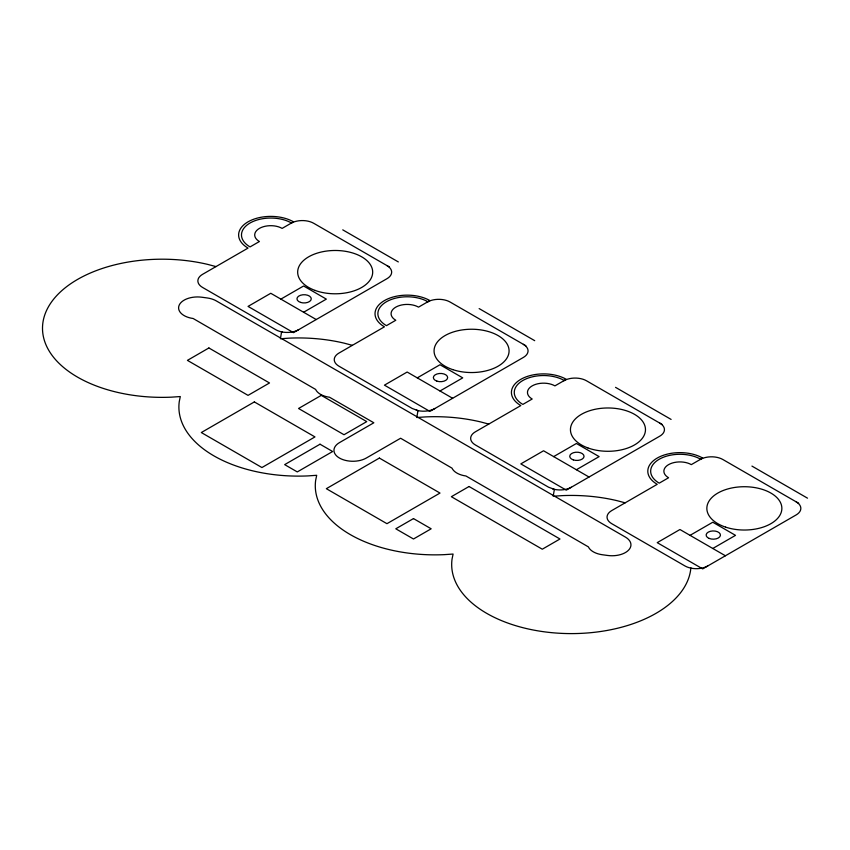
<?xml version="1.0" encoding="UTF-8"?>
<svg xmlns="http://www.w3.org/2000/svg" width="850" height="850" viewBox="0 0 850 850"><rect width="100%" height="100%" fill="white"/><g stroke="black" fill="none" stroke-linecap="round" stroke-linejoin="round"><path stroke-width="1.27" d="M280.872 299.115L303.609 285.993L326.336 299.115L303.609 312.248M417.265 377.868L440.002 364.735L462.729 377.868L440.002 390.989M553.658 456.609L576.396 443.487L599.122 456.609L576.396 469.731M690.051 535.351L712.778 522.229L735.516 535.351L712.778 548.484M282.221 332.01L281.584 331.851L280.415 338.757L289.17 338.151A119.659 69.084 0 0 1 344.346 343.198L352.368 345.334M427.879 301.739A29.293 16.915 0 0 0 386.453 301.739A29.293 16.915 0 0 0 386.453 325.656L395.792 320.259A16.076 9.276 0 0 1 395.792 307.137A16.076 9.276 0 0 1 418.529 307.137L429.898 300.581A32.151 18.562 0 0 0 384.434 300.581A32.151 18.562 0 0 0 384.434 326.825L338.969 353.069A16.076 9.276 0 0 0 338.969 366.201L412.218 408.489L417.977 410.592L416.808 417.499L425.563 416.904A119.659 69.084 0 0 1 480.739 421.951L488.761 424.086M564.262 380.492A29.293 16.915 0 0 0 522.846 380.492A29.293 16.915 0 0 0 522.846 404.409L532.185 399.011A16.076 9.276 0 0 1 532.185 385.879A16.076 9.276 0 0 1 554.923 385.879L566.291 379.323A32.151 18.562 0 0 0 520.827 379.323A32.151 18.562 0 0 0 520.827 405.567L475.362 431.821A16.076 9.276 0 0 0 475.362 444.943L548.611 487.231L554.37 489.345L553.201 496.241L561.946 495.646A119.659 69.084 0 0 1 617.132 500.692L625.154 502.828M691.401 568.246L690.763 568.087L690.636 569.936A119.659 69.084 0 0 1 561.946 633.388A119.659 69.084 0 0 1 452.051 559.098L453.082 554.051L444.337 554.646A119.659 69.084 0 0 1 315.658 480.356L316.689 475.299L307.944 475.904A119.659 69.084 0 0 1 179.265 401.604L180.296 396.557L171.551 397.152A119.659 69.084 0 0 1 43.977 317.475A119.659 69.084 0 0 1 207.952 264.456L215.974 266.592M342.752 229.851L398.321 261.928M479.145 308.592L534.714 340.68M615.538 387.345L671.107 419.422M751.931 466.087L807.5 498.164M389.481 267.038L313.714 223.284A16.076 9.276 0 0 0 290.976 223.284M525.874 345.78L450.096 302.037A16.076 9.276 0 0 0 427.369 302.037M662.267 424.533L586.489 380.779A16.076 9.276 0 0 0 563.763 380.779M798.66 503.274L722.883 459.521A16.076 9.276 0 0 0 700.156 459.521M316.232 319.536L270.767 293.282L248.041 306.414L293.505 332.658L386.952 278.704A16.076 9.276 0 0 0 386.952 265.582M452.625 398.278L407.161 372.034L384.434 385.156L429.898 411.4L523.345 357.446A16.076 9.276 0 0 0 523.345 344.324M589.018 477.02L543.554 450.776L520.827 463.898L566.291 490.152L659.738 436.188A16.076 9.276 0 0 0 659.738 423.066M725.411 555.773L679.947 529.518L657.22 542.651L702.684 568.894L796.131 514.941A16.076 9.276 0 0 0 796.131 501.819M280.574 338.013L216.229 300.868A18.934 10.933 0 0 0 207.219 297.957L201.896 297.234A18.934 10.933 0 0 0 179.106 305.341A18.934 10.933 0 0 0 193.152 318.506L315.605 389.406A18.934 10.933 0 0 0 329.545 397.248L373.841 422.779L339.49 442.606A18.934 10.933 0 0 0 339.49 458.065A18.934 10.933 0 0 0 366.265 458.065L400.616 438.239L451.998 468.148A18.934 10.933 0 0 0 465.938 475.989L588.391 546.89A18.934 10.933 0 0 0 602.331 554.742L607.654 555.464A18.934 10.933 0 0 0 628.554 550.162A18.934 10.933 0 0 0 625.409 537.104L554.487 496.156M281.701 338.661L416.967 416.755M418.094 417.414L553.361 495.507M700.655 459.234A29.293 16.915 0 0 0 659.239 459.234A29.293 16.915 0 0 0 659.239 483.151L668.578 477.753A16.076 9.276 0 0 1 668.578 464.631A16.076 9.276 0 0 1 691.316 464.631L702.684 458.065A32.151 18.562 0 0 0 657.22 458.065A32.151 18.562 0 0 0 657.22 484.319L611.756 510.563A16.076 9.276 0 0 0 611.756 523.685L685.004 565.972A16.076 9.276 0 0 0 707.731 565.972M571.338 487.231A16.076 9.276 0 0 1 552.681 488.941M434.945 408.489A16.076 9.276 0 0 1 416.288 410.189M291.486 222.998A29.293 16.915 0 0 0 250.059 222.998A29.293 16.915 0 0 0 250.059 246.914L259.409 241.517A16.076 9.276 0 0 1 259.409 228.395A16.076 9.276 0 0 1 282.136 228.395L293.505 221.829A32.151 18.562 0 0 0 248.041 221.829A32.151 18.562 0 0 0 248.041 248.083L202.576 274.327A16.076 9.276 0 0 0 202.576 287.449L275.825 329.736A16.076 9.276 0 0 0 298.552 329.736M208.887 347.969L187.425 360.368L248.041 395.367L269.503 382.967L208.887 347.969M254.352 401.922L201.312 432.544L261.928 467.543L314.967 436.921L254.352 401.922M321.289 395.367L298.552 408.489L344.016 434.733L366.754 421.611L321.289 395.367M320.025 444.21L284.665 464.631L297.288 471.92L332.647 451.509L320.025 444.21M379.376 458.065L326.336 488.686L386.952 523.685L440.002 493.064L379.376 458.065M413.483 518.585L395.792 528.796L413.483 538.996L431.163 528.796L413.483 518.585M469.041 486.508L451.361 496.708L542.289 549.206L559.969 538.996L469.041 486.508M709.123 538.411A7.14 4.122 0 0 0 720.396 535.468A7.14 4.122 0 0 0 710.345 531.303A7.14 4.122 0 0 0 709.123 538.411M725.602 527.128A37.506 21.654 0 0 0 781.862 508.374A37.506 21.654 0 0 0 725.602 489.621A37.506 21.654 0 0 0 725.602 527.128M573.325 459.892A7.14 4.122 0 0 0 584.035 456.312A7.14 4.122 0 0 0 573.325 452.742A7.14 4.122 0 0 0 573.325 459.892M587.807 447.897A37.506 21.654 0 0 0 645.437 430.578A37.506 21.654 0 0 0 590.644 410.422A37.506 21.654 0 0 0 587.807 447.897M436.932 381.14A7.14 4.122 0 0 0 447.652 377.57A7.14 4.122 0 0 0 436.932 374A7.14 4.122 0 0 0 436.932 381.14M452.816 369.644A37.506 21.654 0 0 0 509.076 350.891A37.506 21.654 0 0 0 452.816 332.138A37.506 21.654 0 0 0 452.816 369.644M300.539 302.398A7.14 4.122 0 0 0 311.259 298.828A7.14 4.122 0 0 0 300.539 295.258A7.14 4.122 0 0 0 300.539 302.398M315.031 290.402A37.506 21.654 0 0 0 372.651 273.084A37.506 21.654 0 0 0 317.858 252.928A37.506 21.654 0 0 0 315.031 290.402"/></g></svg>
